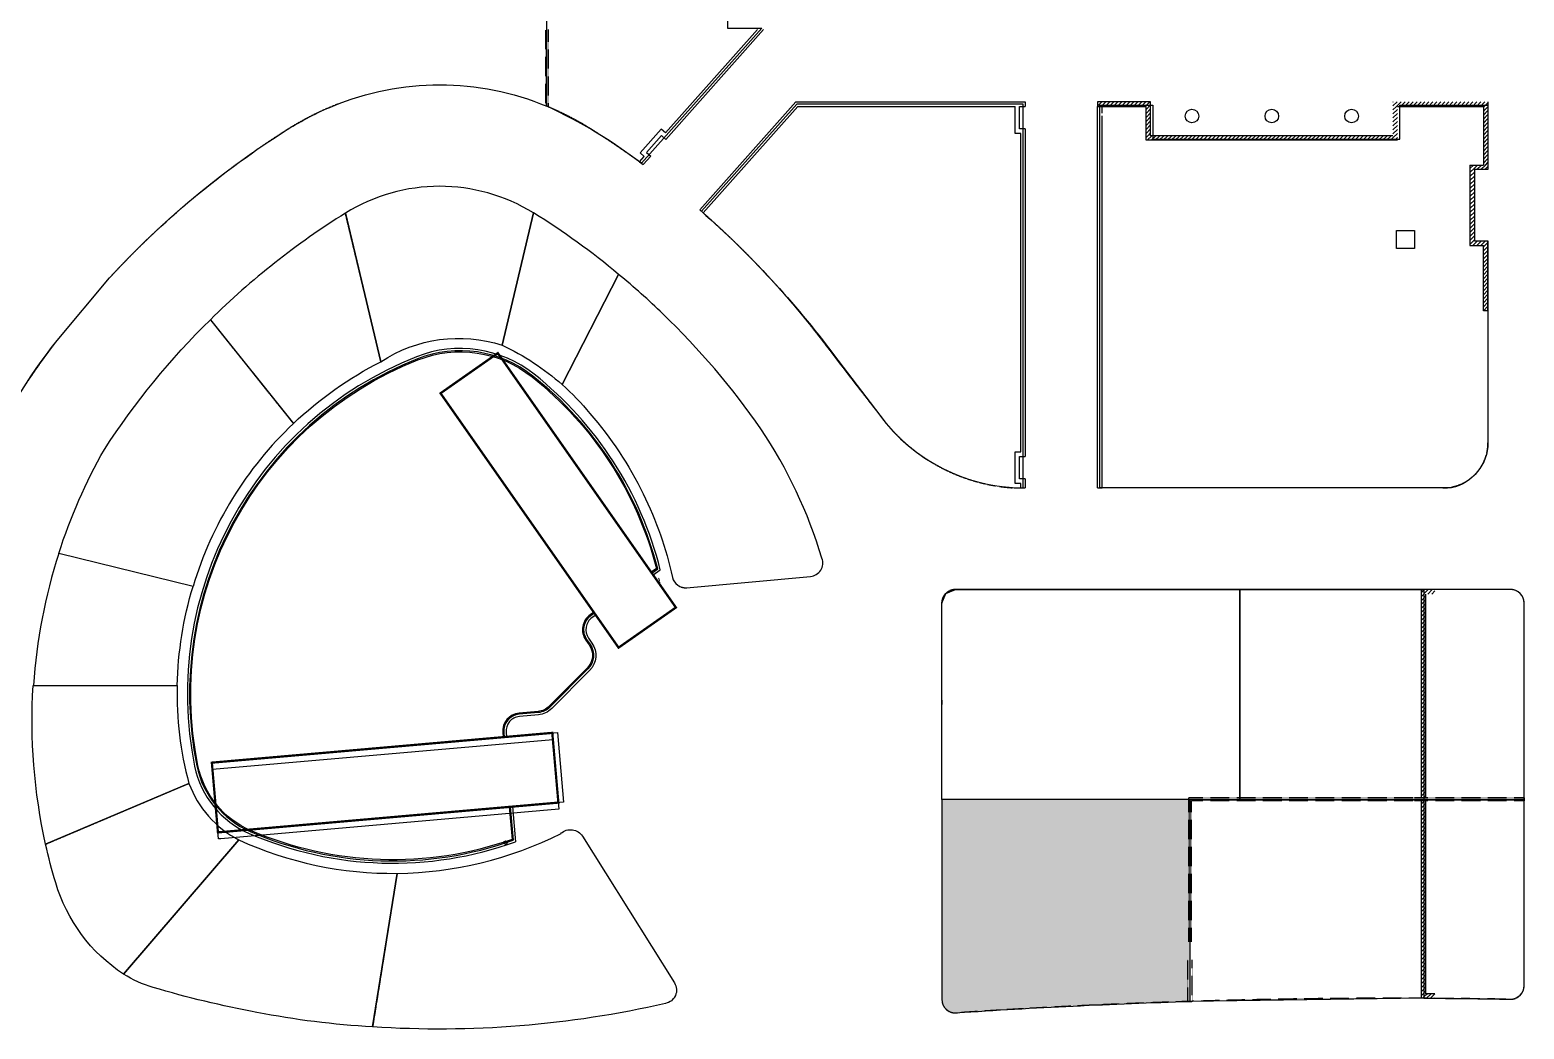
# Model space of a CAD drawing. Header units: inches. Extents: x 150046 to 186384, y -166880 to -113425.
# Drawn here: x 180693 to 182281, y -165110 to -164048 of the extents above; entities that cross this region are included whole.
import ezdxf

# ---------------------------------------------------------------- set-up
doc = ezdxf.new("R2010")
doc.units = ezdxf.units.IN
doc.header["$MEASUREMENT"] = 0
doc.linetypes.add('DASH', pattern=[0.35, 0.25, -0.1])
doc.layers.add('MOS-墙体', color=2, linetype='Continuous')
pattern_1 = [(44.99999999999999, (165565.0034952756, -160455.3193389626), (-2.121321192087779, 2.121321192087779), [])]

msp = doc.modelspace()

# ---------------------------------------------------------------- hatches: boundary and pattern name
h = msp.add_hatch()
h.set_pattern_fill('普通砖', color=256, scale=1.2, style=0)
h.set_pattern_definition(pattern_1)
h.paths.add_polyline_path([(181827.8434798724, -164128.8899214898), (181879.4436263582, -164128.8899214898), (181879.4436263582, -164124.089791082), (181827.8434798724, -164124.089791082)])
h = msp.add_hatch()
h.set_pattern_fill('普通砖', color=256, scale=1.2, style=0)
h.set_pattern_definition(pattern_1)
h.paths.add_polyline_path([(181879.4436263582, -164160.0774801559), (181884.2436263582, -164160.0774801559), (181884.2436263582, -164124.089791082), (181879.4436263582, -164124.089791082)])
h = msp.add_hatch()
h.set_pattern_fill('普通砖', color=256, scale=1.2, style=0)
h.set_pattern_definition(pattern_1)
h.paths.add_polyline_path([(182141.9982865894, -164128.8897620308), (182146.7982872903, -164128.8897620308), (182146.7982872903, -164164.9133074871), (182141.9982865894, -164164.9133074871)])
h = msp.add_hatch()
h.set_pattern_fill('普通砖', color=256, scale=1.2, style=0)
h.set_pattern_definition(pattern_1)
h.paths.add_polyline_path([(182238.2434730554, -164128.8897821775), (182142.0081375101, -164128.8897821775), (182142.0081375101, -164124.107899395), (182238.2434730554, -164124.107899395)])
h = msp.add_hatch()
h.set_pattern_fill('普通砖', color=256, scale=1.2, style=0)
h.set_pattern_definition(pattern_1)
h.paths.add_polyline_path([(182238.2434730554, -164191.2899115901), (182243.0434707138, -164191.2899115901), (182243.0434707138, -164124.0899121612), (182238.2434730554, -164124.0899121612)])
h = msp.add_hatch()
h.set_pattern_fill('普通砖', color=256, scale=1.2, style=0)
h.set_pattern_definition(pattern_1)
h.paths.add_polyline_path([(181879.4436263582, -164164.9133074871), (182141.9982872903, -164164.9133074871), (182141.9982872903, -164160.0774801559), (181879.4436263582, -164160.0774801559)])
h = msp.add_hatch()
h.set_pattern_fill('普通砖', color=256, scale=1.2, style=0)
h.set_pattern_definition(pattern_1)
h.paths.add_polyline_path([(182223.8434798682, -164191.2899121758), (182228.6434846608, -164191.2899121758), (182228.6434846608, -164271.9299121756), (182223.8434798682, -164271.9299121756)])
h = msp.add_hatch()
h.set_pattern_fill('普通砖', color=256, scale=1.2, style=0)
h.set_pattern_definition(pattern_1)
h.paths.add_polyline_path([(182243.0434707138, -164196.0899121758), (182228.6434846608, -164196.0899121758), (182228.6434846608, -164191.2899121758), (182243.0434707138, -164191.2899121758)])
h = msp.add_hatch()
h.set_pattern_fill('普通砖', color=256, scale=1.2, style=0)
h.set_pattern_definition(pattern_1)
h.paths.add_polyline_path([(182238.2434707138, -164271.9299121756), (182223.8434798682, -164271.9299121756), (182223.8434798682, -164276.7299121758), (182238.2434707138, -164276.7299121758)])
h = msp.add_hatch()
h.set_pattern_fill('普通砖', color=256, scale=1.2, style=0)
h.set_pattern_definition(pattern_1)
h.paths.add_polyline_path([(182238.2434707138, -164346.3300387457), (182243.043479869, -164346.3300387457), (182243.043479869, -164271.9299121756), (182238.2434707138, -164271.9299121756)])
h = msp.add_hatch()
h.set_pattern_fill('普通砖', color=256, scale=1.2, style=0)
h.set_pattern_definition(pattern_1)
h.paths.add_polyline_path([(182177.0434864589, -164642.4899214896), (182172.2466632667, -164642.4899214896), (182172.2466632667, -164864.0887140034), (182177.0434864589, -164864.0887140034)])
h = msp.add_hatch()
h.set_pattern_fill('普通砖', color=256, scale=1.2, style=0)
h.set_pattern_definition(pattern_1)
h.paths.add_polyline_path([(182177.0434864589, -164647.2899214896), (182186.6434864589, -164647.2899214896), (182186.6434864589, -164642.4899214896), (182177.0434864589, -164642.4899214896)])
h = msp.add_hatch()
h.set_pattern_fill('普通砖', color=256, scale=1.2, style=0)
h.set_pattern_definition(pattern_1)
h.paths.add_polyline_path([(182177.0432565964, -164866.9687140034), (182172.243486457, -164866.9687140034), (182172.243486457, -165076.9550920363), (182177.0935357595, -165076.9550799974)])
h = msp.add_hatch()
h.set_pattern_fill('普通砖', color=256, scale=1.2, style=0)
h.set_pattern_definition(pattern_1)
h.paths.add_polyline_path([(182183.0434798745, -165072.1596779069), (182177.0923910809, -165072.1596779069), (182177.093539378, -165076.9550920363), (182183.0434798745, -165076.9550920363)])
h.paths.add_polyline_path([(182186.6434864571, -165072.1596779069), (182183.0434798745, -165072.1596779069), (182183.0434798745, -165076.9550920363), (182186.6434864571, -165076.9550920363)])
at = {"layer": 'MOS-墙体', "linetype": 'ByBlock', "lineweight": -3}
h = msp.add_hatch(color=7, dxfattribs=at)
h.dxf.hatch_style = 1
edge = h.paths.add_edge_path()
edge.add_line((181926.2434798742, -164865.5287140032), (181662.2434798744, -164865.5287140028))
edge.add_line((181662.2434798744, -164865.5287140028), (181662.2534737248, -165078.0343819981))
edge.add_arc((181676.6534737248, -165078.0343819981), 14.39999999996508, 180.0000000001158, 273.8225536899064)
edge.add_arc((182135.4333169776, -171944.4224109706), 6867.297719966538, 91.7455991671182, 93.82255368968032, ccw=False)
edge.add_line((181926.2434798744, -165080.3115736727), (181926.2434798742, -164865.5287140032))

# ---------------------------------------------------------------- linework, layer by layer
at = {"linetype": 'DASH'}
for p, q in [((181240.8034798736, -164047.738518444), (181240.8034798736, -164128.2636745697)), ((181243.6834798736, -164047.2899214897), (181243.6834798736, -164129.4450120239)), ((181832.6434798738, -164136.0899123349), (181832.6434798737, -164128.8899214898)), ((182243.0434793085, -164331.9300387457), (182243.043478099, -164486.4899214897)), ((181924.8034798745, -165016.8899214894), (181924.8034798745, -164864.0887140035)), ((182165.043498968, -164864.0887140034), (181924.8034798745, -164864.0887140035)), ((181927.6364739315, -165016.8896185534), (181927.683782763, -164866.9687140035)), ((182165.043498968, -164866.9687140034), (181927.683782763, -164866.9687140035)), ((182281.4434798678, -164864.0887140035), (182165.043498968, -164864.0887140034)), ((182281.4434798678, -164866.9687140035), (182165.043498968, -164866.9687140034)), ((182281.4434798678, -164864.0887140035), (182281.4434798678, -164866.9687140035)), ((181923.8434798744, -165080.3115736733), (181923.8434798744, -165036.0899214894)), ((181928.6434798745, -165080.1621433044), (181928.6434798745, -165036.0899214894))]:
    msp.add_line(p, q, dxfattribs=at)
for p, q in [((181368.2951311784, -164157.1815078597), (181466.2143892931, -164047.2899214907)), ((181368.6855647045, -164163.9584955136), (181472.6434798744, -164047.2899214907)), ((181404.8089670818, -164238.8609156808), (181507.0760375249, -164124.0899214897)), ((181408.3926776718, -164242.0541927448), (181509.2280723779, -164128.8899214897)), ((181507.0760375249, -164124.0899214897), (181751.0434798724, -164124.0899214897)), ((181509.2280723779, -164128.8899214897), (181740.2434798747, -164128.8899214897)), ((181745.0434798747, -164128.8899214897), (181751.0434798725, -164128.8899214897)), ((181827.8434800934, -164124.0899214897), (181827.8434798724, -164128.8899214898)), ((181884.2436263582, -164124.0899202223), (181827.8434800934, -164124.0899214897)), ((181827.8434798724, -164128.8899214898), (181879.4436263582, -164128.8899214898)), ((181879.4436263582, -164164.913313495), (181879.4436263582, -164128.889802034)), ((181884.2436263582, -164124.0899214897), (181884.2436263582, -164124.0897910821)), ((181884.2436263582, -164160.1133133871), (181884.2436263582, -164124.0899202223)), ((182146.7982872903, -164128.8899214897), (182238.2434798686, -164128.8899214897)), ((182238.2434692485, -164128.8897843754), (182238.2434730554, -164191.2899121758)), ((182243.0434707138, -164124.0889724195), (182243.0434707138, -164196.0899121758)), ((181363.815492941, -164153.1899115297), (181341.4625534933, -164178.2758856598)), ((181368.2951311784, -164157.1815078597), (181363.815492941, -164153.1899115297)), ((182141.9982872911, -164160.113307595), (181884.243626359, -164160.1133133871)), ((182037.8434817068, -164164.9133099355), (181879.4436263591, -164164.913313495)), ((182146.7982872911, -164164.9133074872), (182037.8434817068, -164164.9133099355)), ((181340.843796675, -164187.9892443009), (181345.9421917309, -164182.2674819897)), ((181341.4625534933, -164178.2758856598), (181345.9421917309, -164182.2674819897)), ((181344.735986725, -164190.8363249387), (181352.7191793848, -164181.8770484637)), ((182223.8434798682, -164191.2899121758), (182238.2434730554, -164191.2899121758)), ((182223.8434798682, -164191.2899121758), (182223.8434798682, -164276.7299121758)), ((182243.0434707138, -164196.0899121758), (182228.6434798682, -164196.0899121758)), ((182228.6434798682, -164196.0899121758), (182228.6434798682, -164271.9299121758)), ((182228.6434798682, -164271.9299121758), (182243.0434798682, -164271.9299121758)), ((182243.043470715, -164346.3300387457), (182243.0434707138, -164271.9299121758)), ((182223.8434798682, -164276.7299121758), (182238.2434707138, -164276.7299121758)), ((182238.243470715, -164346.3300387457), (182238.2434707138, -164276.7299121758)), ((182243.0430154035, -164346.3300387457), (182238.2430154035, -164346.3300387457)), ((182243.0434707138, -164346.3300387457), (182238.2434707138, -164346.3300387457)), ((181353.8913905333, -164625.0153810147), (181360.1984880417, -164620.5991037956)), ((181355.2679739805, -164626.9813459211), (181362.9314733574, -164621.6153058888)), ((182267.0434798677, -164642.4899214897), (181676.6434798745, -164642.4899214897)), ((182172.2434864589, -164864.0887140034), (182172.2434864589, -164642.4899214897)), ((182177.0434864589, -164864.0887140034), (182177.0434864589, -164647.2899214897)), ((181662.2434798744, -164760.0899214897), (181662.2434798744, -164764.8899214897)), ((181253.5714973208, -164794.3933040547), (181260.0347499812, -164868.5000523248)), ((181203.4431653406, -164873.4509412895), (181206.5695115667, -164908.9538097894)), ((181205.834032616, -164873.2417675068), (181209.1218210676, -164910.5899290869)), ((181260.0347499812, -164868.5000523248), (181207.746482668, -164873.0746829529)), ((182172.243486457, -165076.9550920363), (182172.2432565964, -164866.9687140034)), ((182177.0923910809, -165072.1596779069), (182177.0432565964, -164866.9687140034)), ((182186.6434864571, -165072.1596779069), (182177.0923910809, -165072.1596779069))]:
    msp.add_line(p, q)
at = {"linetype": 'ByBlock'}
for p, q in [((181751.0434798724, -164124.0899214897), (181751.0434798725, -164128.8899214897)), ((181827.8434798748, -164534.4899214897), (181827.8434798737, -164128.8899214898)), ((181827.8434798737, -164128.8899214898), (181832.6434798737, -164128.8899214898)), ((181832.6434798748, -164534.4899214897), (181832.6434798738, -164138.9699123349)), ((181746.2434798732, -164264.489903179), (181746.2434798726, -164157.6899214897)), ((181751.0434798726, -164152.8899214897), (181751.0434798746, -164500.966276499)), ((181340.843796675, -164187.9892443009), (181344.735986725, -164190.8363249387)), ((181408.3926776718, -164242.0541927448), (181404.8089670818, -164238.8609156808)), ((181746.2434798737, -164331.9299214897), (181746.2434798732, -164264.489903179)), ((181746.2434798746, -164496.166276499), (181746.2434798737, -164331.9299214897)), ((181751.0434798749, -164493.6899214868), (181751.0434798746, -164498.4899214867)), ((181740.243479877, -164496.166276499), (181746.2434798746, -164496.166276499)), ((181745.0434798769, -164500.966276499), (181751.0434798746, -164500.966276499)), ((181751.0434798748, -164524.966276499), (181751.0434798748, -164534.4899214897)), ((181746.2434798748, -164534.4899214897), (181746.2434798748, -164529.766276499)), ((181827.8434798748, -164534.4899214897), (181832.6434798748, -164534.4899214897))]:
    msp.add_line(p, q, dxfattribs=at)
at = {"linetype": 'DASH', "ltscale": 0.1}
for p, q in [((181362.9900463302, -164638.0096081571), (181379.5096084821, -164661.6019879185)), ((181379.5096084821, -164661.6019879185), (181318.5646963853, -164704.2760747806))]:
    msp.add_line(p, q, dxfattribs=at)
at = {"lineweight": -3}
for points in [[(180601.8484415369, -164646.4326382421, -0.1254718649574658), (180721.4515243831, -164377.7155780633), (180777.2248247502, -164311.2819042971), (180777.2248247502, -164311.2819042971), (180777.2248247502, -164311.2819042971, -0.0656743198286255), (180966.2428128279, -164153.6375885197, -0.0440113801417994), (181014.5935533837, -164128.7100233871, -0.20116694619797), (181242.2491276043, -164128.8510583311), (181242.2900773353, -164047.0882566494), (181242.2292374751, -163752.090866461), (181239.8292374751, -163752.090866461), (181014.2491276043, -163752.0908651733), (181014.2491276043, -163784.4908651734), (180912.2292353495, -163784.4908651734), (180912.2292353495, -163782.0908651734), (180912.2292353495, -163752.0908651745), (180909.8292353495, -163752.0908651745), (180690.2491276007, -163752.0908651745)], [(181242.2567529181, -163912.8899214881), (181434.2434829235, -163912.8899214881), (181434.2434829235, -164045.6932829588), (181470.8516245794, -164045.6932829588), (181342.7898917, -164189.4127846198, 0.0550851559391276), (181242.2434798745, -164128.8501146475), (181242.2567529181, -163912.8899214881)], [(181748.6434798748, -164330.4899212431), (181748.6434798748, -164126.4899212437), (181508.1520549538, -164126.4899212437), (181406.5706892726, -164240.491371366, -0.0516991056011589), (181547.1429111933, -164392.6501440502), (181547.1429111933, -164392.6501440502), (181547.1429111933, -164392.6501440502), (181596.3318114715, -164457.2292873889, 0.2366738265589332), (181748.6434798748, -164534.4899212437), (181748.6434798748, -164330.4899212431), (181748.6434798748, -164330.4899212431), (181748.6434798748, -164330.4899212431)], [(182035.4434817065, -164163.7133099889), (182035.4434817065, -164163.7133099889), (182146.7982873437, -164163.7133099889), (182149.1982873437, -164163.7133099889), (182149.1982873437, -164130.0897909143), (182149.1982873437, -164127.6897909143), (182243.04347946, -164127.6897909143), (182243.04347946, -164127.6897909143), (182243.033629649, -164194.8899965148), (182243.033629649, -164196.0899120471), (182233.4434798677, -164196.0899121758), (182228.6434798682, -164196.1088361219), (182228.6336296485, -164271.948836122), (182228.6336296485, -164271.948836122), (182243.0336296493, -164271.948836122), (182243.0336296493, -164271.948836122), (182243.0434792774, -164349.9301230639), (182243.0434792774, -164349.9301230639), (182243.043478099, -164486.4899188312, -0.3455687337823429), (182204.350495573, -164534.4899195647), (182035.4434817065, -164534.4899214909), (182035.4434817065, -164534.4899214909), (182035.4434817065, -164534.4899214909), (181830.2434798748, -164534.4899214897), (181830.2434798748, -164127.6899214906), (181832.6434798748, -164127.6899214906), (181886.6436272211, -164127.6897965575), (181886.6436272211, -164130.0897965575), (181886.6436272212, -164163.7133099889), (181889.0436272211, -164163.7133099889), (182035.4434817066, -164163.7133099889)], [(181194.6392759312, -164382.7039047428), (181228.2078433609, -164242.2600939497, 0.2841305235668003), (181028.0289992358, -164242.4098873091), (181065.8783501543, -164400.3117977129, -0.2272987480763665), (181194.639275931, -164382.703904744, 0.9641033517637521)], [(181028.0289992572, -164242.4098872959, 0.0552268561978579), (180884.4900872724, -164355.6624824739), (180972.7383795056, -164466.0219759113, -0.0723364850194164), (181065.8783501543, -164400.3117977129), (181028.0289992572, -164242.4098872959)], [(181318.6192777542, -164307.6116454374, 0.0368213181153884), (181228.1713383262, -164242.2382724229), (181194.6392759312, -164382.7039047428, -0.0717404325443046), (181258.5059496637, -164424.7022803735), (181318.6192777539, -164307.6116454377)], [(181469.9648281014, -164471.6622353129, 0.0483255313444267), (181365.6650680366, -164349.4870409772, 0.0213647442201588), (181318.6192777542, -164307.6116454374), (181258.5059496637, -164424.7022803735, -0.0398387477652106), (181288.0447037201, -164455.3957224577, -0.0650266705917658), (181344.7877438893, -164540.8323333746, -0.0595660286799419), (181375.9187124821, -164629.5778397032, 0.3664788371547863), (181390.9228963243, -164640.5868266644), (181522.6068285451, -164628.627928997, 0.4941131809062028), (181534.8036953006, -164609.2748874402, 0.0735866947483407), (181469.9648281014, -164471.6622353129)], [(180723.3314965949, -164604.0550248436, -0.0512310707758736), (180771.74391214, -164493.5341220676, -0.0536073888548043), (180884.4900872732, -164355.6624824731), (180972.7383795056, -164466.0219759113, 0.1305908908712454), (180866.0378892214, -164639.177169786), (180723.3314965978, -164604.0550248443)], [(180723.3314965978, -164604.0550248443, 0.0607745525542301), (180696.4555867762, -164744.4899214897), (180849.2165590763, -164744.4899214897, -0.066630515371407), (180866.0378892214, -164639.177169786), (180723.3314965978, -164604.0550248443)], [(181979.0434798743, -164865.5287140028), (181662.2434798744, -164865.5287140028), (181662.2534737248, -164656.8446694228, -0.4142589513968681), (181676.6557052256, -164642.4446695957), (181979.0434798743, -164642.4899214897), (181979.0434798743, -164865.5287140032)], [(180849.2165590763, -164744.4899214897, 0.0743845687813426), (180861.7487826159, -164848.518867674), (180709.314955628, -164913.1722765108, -0.0693898459720891), (180696.011646547, -164744.4899214897), (180849.2165590763, -164744.4899214897)], [(180792.1721664907, -165051.4036494906, -0.1770788990614267), (180720.0473898054, -164954.2097806439, -0.0179689283635765), (180709.314955628, -164913.1722765108), (180861.7487826159, -164848.518867674, 0.1881453537346907), (180914.9211748542, -164908.6236186684), (180792.1721664907, -165051.4036494906)], [(181926.2434798742, -164865.5287140032), (181926.2434798742, -164865.5287140032), (181662.2434798744, -164865.5287140028), (181662.2534737248, -165078.0343819981, 0.4338920468641553), (181677.6134737149, -165092.4023463639, -0.0090626718078458), (181926.2434798744, -165080.3115736727), (181926.2434798742, -164865.5287140032), (181926.2434798742, -164865.5287140032)], [(182174.6434864589, -164865.5287140028), (182174.6434864589, -165076.9550920363, -0.0035172325588727), (182266.7885613222, -165077.9609696921, 0.4194083846308114), (182281.4434798678, -165063.5632262392), (182281.4434798678, -164865.5287140028), (182174.6434864589, -164865.5287140028)], [(180792.1721664907, -165051.4036494906), (180914.9211748542, -164908.6236186684, 0.1107712160505525), (181083.0540117466, -164944.1948204526), (181057.0595309389, -165107.3912880032, -0.0345160678952407), (180934.0001939288, -165091.9679931325, -0.0265664663522629), (180823.6267172462, -165065.4433752731, -0.065518010761759), (180792.1721664907, -165051.4036494906)]]:
    msp.add_lwpolyline(points, format="xyb", dxfattribs=at)
at = {"linetype": 'ByBlock'}
for points in [[(181746.2434798747, -164157.6899214897), (181740.2434798747, -164157.6899214897), (181740.2434798747, -164128.8899214897)], [(181751.0434798726, -164152.8899214897), (181745.0434798747, -164152.8899214897), (181745.0434798747, -164128.8899214897), (181745.0434798747, -164128.8899214897)], [(181746.2434798768, -164529.766276499), (181740.243479877, -164529.766276499), (181740.243479877, -164496.166276499)], [(181751.0434798748, -164524.966276499), (181745.0434798769, -164524.966276499), (181745.0434798769, -164500.966276499), (181745.0434798769, -164500.966276499)], [(181746.2434798748, -164534.4899214897), (181751.0434798748, -164534.4899214897)]]:
    msp.add_lwpolyline(points, dxfattribs=at)
for points in [[(181368.6855647045, -164163.9584955136), (181364.205926467, -164159.9668991837), (181348.2395411474, -164177.8854521337), (181352.7191793848, -164181.8770484637)], [(181201.2832300077, -164798.9679346827), (181253.5714973208, -164794.3933040547)], [(180886.6733780083, -164833.467329946), (181248.6718181096, -164801.8085565102), (181255.1433999181, -164875.92656238), (180895.5496732477, -164907.3869369573), (180893.158805973, -164907.5961107399), (180886.6733780083, -164833.467329946)]]:
    msp.add_lwpolyline(points)
at = {"linetype": 'DASH'}
for points in [[(181065.8783501543, -164400.3117977129), (181028.0289992358, -164242.4098873091)], [(180972.7383795056, -164466.0219759113), (180884.490087272, -164355.6624824745)], [(181739.3772436522, -164534.4899214897), (181746.2434798748, -164534.4899214897)], [(180709.3149556268, -164913.1722765113), (180861.7487826159, -164848.518867674)], [(180914.9211748542, -164908.6236186684), (180791.8878777789, -165051.7343303781)], [(181083.0540117466, -164944.1948204526), (181057.0595309389, -165107.3912880032)], [(181923.8434798744, -165080.3115736733), (181928.6434798745, -165080.3115736733)]]:
    msp.add_lwpolyline(points, dxfattribs=at)
msp.add_lwpolyline([(182145.8434989701, -164260.8899214896), (182165.0434989701, -164260.8899214896), (182165.0434989701, -164280.0899214896), (182145.8434989701, -164280.0899214896)], close=True)
msp.add_lwpolyline([(180721.4458766533, -164377.7146343796, 0.0195117537413775), (180679.1945545393, -164437.7492787369, 0.0878511849365087), (180601.842793807, -164646.4316945584)], format="xyb", dxfattribs=at)
for points in [[(181292.25818671, -164666.7064854203), (181288.3263348554, -164669.4595977277, 0.4142140988114532), (181283.6113033518, -164696.2000133613), (181287.2969222637, -164701.4636021463, -0.3632323175392969), (181285.1810458841, -164726.0172838236), (181244.9024291481, -164766.5066114273, -0.1769995453173278), (181232.9639967086, -164772.092564336), (181212.8186589608, -164773.8550530131, 0.4142135623730885), (181195.3651110193, -164794.6553814781), (181195.7834585847, -164799.4371160287), (181248.0641734396, -164794.8631461551), (181254.5284668002, -164868.9817896833), (181202.2477317029, -164873.5555281809), (181205.2930400495, -164908.132129512, -0.1886983361432619), (180927.3318968839, -164898.5605054622, -0.2453259399082989), (180871.3061647388, -164829.591402175, -0.3638390976954566), (181105.0722223109, -164398.4476820145, -0.2679491924411069), (181226.6172638631, -164416.511382393, -0.1632708447564134), (181358.8292428086, -164620.0929301228), (181353.2167458876, -164624.0228427747), (181379.5250213278, -164661.6206470477), (181318.5662750546, -164704.2749693846), (181292.25818671, -164666.7064854203)], [(181292.9464784335, -164667.6894678735), (181289.0146265789, -164670.4425801808, 0.4142140988114559), (181284.5942845443, -164695.5117198373), (181288.2799034562, -164700.7753086224, -0.363232317539296), (181286.0317848029, -164726.8635954045), (181245.7531680669, -164767.3529230082, -0.1769995453173259), (181233.0685836, -164773.2879979737), (181212.9232458522, -164775.0504866508, 0.414213562373094), (181196.560544657, -164794.5507945867), (181196.9788922224, -164799.3325291373)], [(181294.3230618806, -164669.65543278), (181290.391210026, -164672.4085450872, 0.4142140988114514), (181286.5602469294, -164694.1351327895), (181290.2458658413, -164699.3987215745, -0.3632323175392944), (181287.7332626406, -164728.5562185663), (181247.4546459046, -164769.04554617, -0.1769995453173192), (181233.2777573827, -164775.6788652491), (181213.1324196349, -164777.4413539262, 0.4142135623731024), (181198.9514119323, -164794.341620804), (181199.3697594978, -164799.1233553546)]]:
    msp.add_lwpolyline(points, format="xyb")
at = {"linetype": 'DASH', "const_width": 2.4}
for points in [[(181318.5549151411, -164704.2829236816), (181129.2294090648, -164433.8772615656), (181190.1743211452, -164391.2031747149), (181378.1330250325, -164659.6360230093), (181379.5096084794, -164661.6019879151), (181318.5549151411, -164704.2829236816)], [(180886.0667740385, -164826.5338148473), (181248.0652141397, -164794.8750414115), (181254.5367959481, -164868.9930472813), (180894.9430692779, -164900.4534218586), (180892.5522020031, -164900.6625956413), (180886.0667740385, -164826.5338148473)]]:
    msp.add_lwpolyline(points, dxfattribs=at)
at = {"lineweight": -3}
for points in [[(181662.2434798744, -164865.5287140028), (181662.2434798744, -164656.8899214897), (181666.4611422254, -164646.7075838407), (181676.6434798745, -164642.4899214897), (181979.0434916781, -164642.4899214897), (181979.0434916781, -164865.5287140028), (181662.2434805751, -164865.5436126732)], [(181979.0434798743, -164642.4899214902), (182174.6434864589, -164642.4833470492), (182174.6434864589, -164865.5287140038), (181979.0434798743, -164865.5287140032)], [(181979.0434916781, -164642.4899214897), (182174.6434864589, -164642.4899214897), (182174.6434864589, -164865.5287140028), (181979.0434916781, -164865.5287140028)]]:
    msp.add_lwpolyline(points, close=True, dxfattribs=at)
for points in [[(182174.6434864589, -164642.5610620163), (182174.6434864589, -164864.0887140028), (182174.6434864589, -164865.5287140034), (182281.4434798678, -164865.5287140028), (182281.4434798678, -164656.9361594077, 0.4141681748060855), (182267.0457113686, -164642.5361595807, 8.90469314814e-05), (182174.6434864589, -164642.5361595807, 0.9998219219943216)], [(182174.6437471622, -164642.5612044339), (182174.6437471622, -164864.0888564204), (182174.6437471622, -164865.528856421), (182281.4437405711, -164865.5288564204), (182281.4437405711, -164656.9363018254, 0.4141681748060855), (182267.0459720719, -164642.5363019982, 8.90469314814e-05), (182174.6437471622, -164642.5363019982, 0.9998219219943216)], [(181257.2311917645, -164901.620380289, -0.4506883395084493), (181280.2488054564, -164904.6094149018), (181378.0069588957, -165060.6272902677, -0.5296203020501534), (181368.4148614072, -165082.4345828639, -0.0734435964972336), (181057.0595309389, -165107.3912880032), (181083.0540117466, -164944.1948204526, 0.1120762194931461), (181257.4159297177, -164901.9856418336, 1.007550793960649)]]:
    msp.add_lwpolyline(points, format="xyb", close=True, dxfattribs=at)
msp.add_lwpolyline([(181926.2434798744, -165080.3115736727), (181926.2434798744, -164865.5287140028), (182174.6434864589, -164865.5287140028), (182174.6434864589, -165076.9550920363), (181926.2434798744, -165080.3115736727)], dxfattribs=at)
for centre, radius in [((181928.2707352672, -164139.2297497386), 7.2), ((182013.120956825, -164139.2297497386), 7.2), ((182097.9711783829, -164139.2297497386), 7.2), ((181198.3962109921, -164911.5651583027), 1.792065498213283)]:
    msp.add_circle(centre, radius)
at = {"linetype": 'DASH'}
for centre, radius, start, end in [((181131.7355313798, -164415.2899482341), 309.6000006799723, 110.9194823844189, 122.313767842733), ((181124.7514288199, -164415.2899471385), 309.5999995130588, 57.68623218935436, 67.69751483283846), ((181469.2386512641, -164948.883167706), 940.9715868303036, 122.3137678642757, 137.3436295554075), ((180787.2483083871, -164948.8831678107), 940.971586971017, 53.96188703460321, 57.68623215726695), ((180787.2483083872, -164948.8831678107), 940.9715869709876, 37.21148033678874, 48.69176864301111), ((185547.8990618362, -161341.8490189373), 5031.841698138251, 217.1389316125661, 218.2193805990043), ((181750.5167362619, -164342.8133405258), 191.9999999625348, 215.7243682407137, 266.6739347764083), ((182195.043478099, -164486.4899214897), 48, 270, 3.0182232416e-06), ((181389.9221387683, -164626.2216436055), 14.4, 192.5429940255568, 275.190472026088), ((181676.6434798745, -164656.8899214897), 14.4, 90, 180), ((182267.0434798677, -164656.8899214897), 14.4, 0, 90), ((182267.0474623219, -165063.6344848622), 14.4, 268.752040257223, 1.347540374227426), ((181676.6434798745, -165078.1879112577), 14.4, 180, 278.9182718291455), ((182143.1657402667, -172048.2854811153), 6971.349628432497, 88.98437148865457, 93.81870909880396)]:
    msp.add_arc(centre, radius, start, end, dxfattribs=at)
for centre, radius, start, end in [((181245.2190697347, -164753.3808475875), 385.1999999999999, 111.5467275895006, 191.520187862364), ((181245.2190697347, -164753.3808475875), 382.7999999999998, 111.5467275895006, 191.520187862364), ((181150.2015865621, -164512.7406259046), 126.48, 51.5467275984447, 111.5467275895006), ((181150.2015865621, -164512.7406259046), 124.08, 51.5467275984447, 111.5467275895006), ((180989.3097829988, -164715.3482909772), 382.8, 14.33058004132695, 51.5467275984447), ((180989.3097829988, -164715.3482909772), 385.2000000000002, 14.08351135684587, 51.5467275984447), ((180965.3726537952, -164810.4189356147), 99.6, 191.520187862364, 246.6558552675984), ((180965.3726537952, -164810.4189356147), 97.2, 191.520187862364, 246.6558552675984), ((181078.5425358431, -164548.1977516461), 385.2000000000002, 246.6558552675984, 289.8154046809308), ((181078.5425358431, -164548.1977516461), 382.8, 246.6558552675984, 289.5390192959917)]:
    msp.add_arc(centre, radius, start, end)
at = {"linetype": 'DASH', "ltscale": 0.1}
msp.add_arc((180989.3093161455, -164715.3482909537), 381.5999999582091, 11.69310795940672, 12.94406147403459, dxfattribs=at)

doc.saveas('drawing.dxf')
